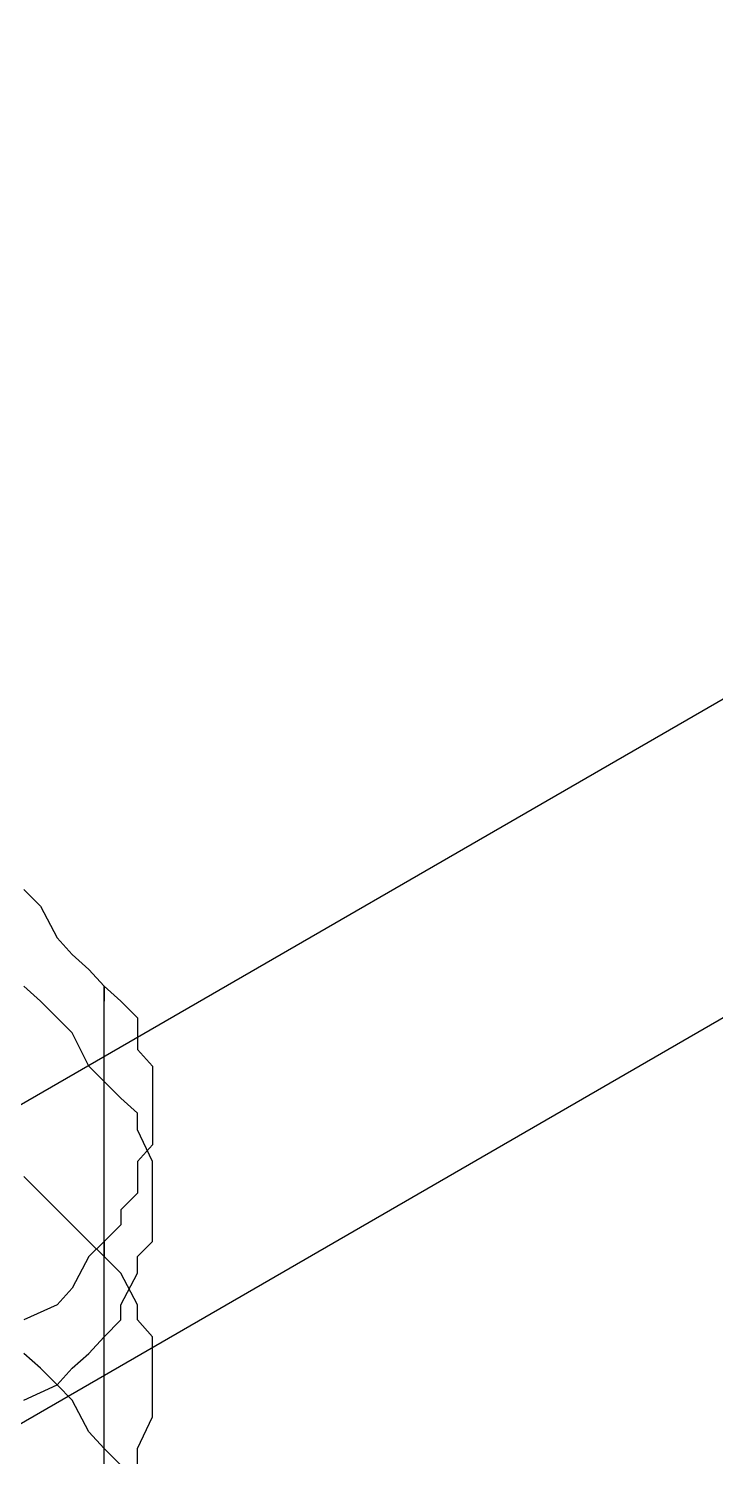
# Model space of a CAD drawing. Header units: millimetres. Extents: x 0 to 2112, y 8 to 1252.
# Drawn here: x 891.8 to 903.14, y 861.17 to 884.75 of the extents above; entities that cross this region are included whole.
import ezdxf

# ---------------------------------------------------------------- set-up
doc = ezdxf.new("R2010")
doc.units = ezdxf.units.MM
doc.layers.get('0').update_dxf_attribs({"linetype": 'CONTINUOUS'})

msp = doc.modelspace()

# ---------------------------------------------------------------- linework, layer by layer
at = {"color": 9}
for p, q in [((890.947, 866.567), (932.907, 890.813)), ((890.947, 866.567), (932.907, 890.813)), ((890.947, 861.303), (932.907, 885.55)), ((890.947, 861.303), (932.907, 885.55)), ((891.72, 870.532), (891.995, 870.257)), ((891.72, 870.532), (891.995, 870.257)), ((891.995, 870.257), (892.27, 869.735)), ((891.995, 870.257), (892.27, 869.735)), ((892.27, 869.735), (892.517, 869.46)), ((892.27, 869.735), (892.517, 869.46)), ((892.517, 869.46), (892.792, 869.213)), ((892.517, 869.46), (892.792, 869.213)), ((892.792, 869.213), (893.043, 868.937)), ((892.792, 869.213), (893.043, 868.937)), ((891.995, 868.687), (891.72, 868.937)), ((893.043, 856.813), (893.043, 868.937)), ((893.043, 868.937), (893.043, 868.687)), ((893.043, 868.937), (893.318, 868.687)), ((893.043, 868.937), (893.318, 868.687)), ((892.27, 868.412), (891.995, 868.687)), ((893.318, 868.687), (893.593, 868.412)), ((893.318, 868.687), (893.593, 868.412)), ((892.517, 868.165), (892.27, 868.412)), ((893.593, 868.412), (893.593, 867.89)), ((893.593, 868.412), (893.593, 867.89)), ((892.792, 867.615), (892.517, 868.165)), ((893.593, 867.89), (893.84, 867.615)), ((893.593, 867.89), (893.84, 867.615)), ((893.043, 867.364), (892.792, 867.615)), ((893.84, 867.615), (893.84, 867.364)), ((893.84, 867.615), (893.84, 867.364)), ((893.318, 867.089), (893.043, 867.364)), ((893.84, 867.364), (893.84, 867.089)), ((893.84, 867.364), (893.84, 867.089)), ((893.593, 866.842), (893.318, 867.089)), ((893.84, 867.089), (893.84, 866.567)), ((893.84, 867.089), (893.84, 866.567)), ((893.593, 866.567), (893.593, 866.842)), ((893.84, 866.041), (893.593, 866.567)), ((893.84, 866.567), (893.84, 866.316)), ((893.84, 866.567), (893.84, 866.316)), ((893.84, 866.316), (893.593, 866.041)), ((893.84, 866.316), (893.593, 866.041)), ((893.593, 866.041), (893.593, 865.519)), ((893.593, 866.041), (893.593, 865.519)), ((893.84, 865.794), (893.84, 866.041)), ((891.995, 865.519), (891.72, 865.794)), ((893.84, 865.519), (893.84, 865.794)), ((892.27, 865.244), (891.995, 865.519)), ((893.593, 865.519), (893.318, 865.244)), ((893.593, 865.519), (893.318, 865.244)), ((893.84, 864.997), (893.84, 865.519)), ((892.517, 864.997), (892.27, 865.244)), ((893.318, 865.244), (893.318, 864.997)), ((893.318, 865.244), (893.318, 864.997)), ((892.792, 864.722), (892.517, 864.997)), ((893.318, 864.997), (893.043, 864.722)), ((893.318, 864.997), (893.043, 864.722)), ((893.84, 864.722), (893.84, 864.997)), ((893.043, 864.471), (892.792, 864.722)), ((893.043, 864.722), (892.792, 864.471)), ((893.043, 864.722), (892.792, 864.471)), ((893.043, 852.625), (893.043, 864.722)), ((893.043, 864.722), (893.043, 864.471)), ((893.593, 864.471), (893.84, 864.722)), ((892.792, 864.471), (892.517, 863.949)), ((892.792, 864.471), (892.517, 863.949)), ((893.318, 864.196), (893.043, 864.471)), ((893.593, 864.196), (893.593, 864.471)), ((893.593, 863.674), (893.318, 864.196)), ((893.318, 863.674), (893.593, 864.196)), ((892.517, 863.949), (892.27, 863.674)), ((892.517, 863.949), (892.27, 863.674)), ((892.27, 863.674), (891.72, 863.424)), ((892.27, 863.674), (891.72, 863.424)), ((893.318, 863.424), (893.318, 863.674)), ((893.593, 863.424), (893.593, 863.674)), ((893.043, 863.148), (893.318, 863.424)), ((893.84, 863.148), (893.593, 863.424)), ((892.792, 862.873), (893.043, 863.148)), ((893.84, 862.873), (893.84, 863.148)), ((891.995, 862.626), (891.72, 862.873)), ((892.517, 862.626), (892.792, 862.873)), ((893.84, 862.351), (893.84, 862.873)), ((892.27, 862.351), (891.995, 862.626)), ((892.27, 862.351), (892.517, 862.626)), ((891.72, 862.101), (892.27, 862.351)), ((892.517, 862.101), (892.27, 862.351)), ((893.84, 862.101), (893.84, 862.351)), ((892.792, 861.579), (892.517, 862.101)), ((893.84, 861.826), (893.84, 862.101)), ((893.593, 861.303), (893.84, 861.826)), ((893.043, 861.303), (892.792, 861.579)), ((893.318, 861.028), (893.043, 861.303)), ((893.593, 861.028), (893.593, 861.303))]:
    msp.add_line(p, q, dxfattribs=at)

doc.saveas('drawing.dxf')
